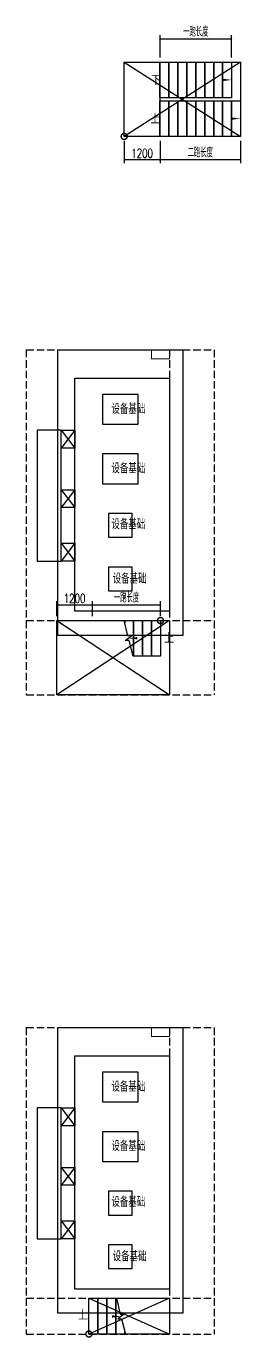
# Model space of a CAD drawing. Header units: millimetres. Extents: x 1742399 to 4898386, y 2481636 to 5226310.
# Drawn here: x 2891718 to 2898942, y 2649482 to 2693563 of the extents above; entities that cross this region are included whole.
import ezdxf

# ---------------------------------------------------------------- set-up
doc = ezdxf.new("R2010")
doc.units = ezdxf.units.MM
doc.header["$LTSCALE"] = 1000
doc.linetypes.add('DASH', pattern=[0.35, 0.25, -0.1])
for name, color, linetype in [('JD-设备', 1, 'Continuous'), ('PUB_DIM', 3, 'Continuous'), ('PUB_TEXT', 7, 'Continuous'), ('STAIR', 2, 'Continuous'), ('YHG_填充', 8, 'Continuous'), ('YHJ_剖面_梁板', 4, 'Continuous'), ('YHJ_引出、索引', 3, 'Continuous'), ('YHJ_立面_墙线中', 2, 'Continuous'), ('剖面_临时开挖放坡线', 4, 'Continuous'), ('电缆沟', 7, 'Continuous')]:
    doc.layers.add(name, color=color, linetype=linetype)
doc.layers.add('管', color=1, linetype='Continuous', lineweight=30)
doc.styles.add('_TCH_DIM', font='SIMPLEX', dxfattribs={"bigfont": 'GBCBIG'})
doc.styles.add('_TCH_DIM_T3', font='SIMPLEX', dxfattribs={"width": 0.705882, "bigfont": 'GBCBIG'})
doc.styles.add('tssdeng', font='tssdeng.shx', dxfattribs={"width": 0.7, "bigfont": 'hztxt.shx'})
doc.dimstyles.new('_TCH_ARCH&&50', dxfattribs={"dimtxt": 148.75, "dimasz": 50, "dimexe": 125, "dimexo": 150, "dimgap": 63.125, "dimtad": 1, "dimdec": 0, "dimzin": 0, "dimdsep": 46, "dimtxsty": '_TCH_DIM_T3', "dimblk": 'ARCHTICK', "dimcen": 0.09, "dimclrt": 7, "dimazin": 2, "dimtfac": 1, "dimtdec": 0, "dimtix": 1, "dimtmove": 2, "dimatfit": 3, "dimfxl": 75, "dimtolj": 1, "dimtzin": 0, "dimarcsym": 0})

# ---------------------------------------------------------------- blocks, each defined once
blk = doc.blocks.new('*U1035')
at = {"layer": 'STAIR'}
for points in [[(0, 2500), (1200, 2500), (1200, 0), (0, 0)], [(1200, 2500), (1500, 2500), (1500, 1300), (1200, 1300)], [(1500, 2500), (1800, 2500), (1800, 1300), (1500, 1300)], [(1800, 2500), (2100, 2500), (2100, 1300), (1800, 1300)], [(2100, 2500), (2400, 2500), (2400, 1300), (2100, 1300)], [(2400, 2500), (2700, 2500), (2700, 1300), (2400, 1300)], [(2700, 2500), (3000, 2500), (3000, 1300), (2700, 1300)], [(3000, 2500), (3300, 2500), (3300, 1300), (3000, 1300)], [(3300, 2500), (3600, 2500), (3600, 1300), (3300, 1300)], [(1200, 1200), (1500, 1200), (1500, 0), (1200, 0)], [(1500, 1200), (1800, 1200), (1800, 0), (1500, 0)], [(1800, 1200), (2100, 1200), (2100, 0), (1800, 0)], [(2100, 1200), (2400, 1200), (2400, 0), (2100, 0)], [(2400, 1200), (2700, 1200), (2700, 0), (2400, 0)], [(2700, 1200), (3000, 1200), (3000, 0), (2700, 0)], [(3000, 1200), (3300, 1200), (3300, 0), (3000, 0)], [(3300, 1200), (3600, 1200), (3600, 0), (3300, 0)], [(3600, 1200), (3900, 1200), (3900, 0), (3600, 0)]]:
    blk.add_lwpolyline(points, close=True, dxfattribs=at)
for points in [[(1500, 2500), (1500, 1300)], [(1500, 1200), (1500, 0)]]:
    blk.add_lwpolyline(points, dxfattribs=at)
at = {"layer": 'YHJ_引出、索引'}
for points in [[(1200, 1900, 0, 0, 0), (3600, 1900, 0, 80, 0), (3300, 1900, 0, 0, 0)], [(1200, 600, 0, 0, 0), (3900, 600, 0, 80, 0), (3600, 600, 0, 0, 0)]]:
    blk.add_lwpolyline(points, format="xyseb", dxfattribs=at)
at = {"layer": 'YHJ_引出、索引', "color": 7, "style": '_TCH_DIM'}
for s, p in [('下', (905, 1725)), ('上', (886, 425))]:
    blk.add_text(s, height=338, dxfattribs=at).set_placement(p)
blk = doc.blocks.new('_ArchTick')
at = {"color": 0, "linetype": 'ByBlock', "const_width": 0.4}
blk.add_lwpolyline([(-0.5, -0.5), (0.5, 0.5)], dxfattribs=at)
blk = doc.blocks.new('*D1039')
at = {"layer": 'Defpoints', "color": 0, "transparency": 16777216}
for p in [(2895002, 2689859), (2896202, 2689859), (2896202, 2689080)]:
    blk.add_point(p, dxfattribs=at)
at = {"layer": 'PUB_DIM', "color": 0, "lineweight": -2, "transparency": 16777216}
for p, q in [((2895002, 2689709), (2895002, 2688955)), ((2896202, 2689709), (2896202, 2688955)), ((2895002, 2689080), (2896202, 2689080))]:
    blk.add_line(p, q, dxfattribs=at)
at = {"layer": 'PUB_DIM', "color": 0, "lineweight": -2, "transparency": 16777216, "xscale": 50, "yscale": 50, "zscale": 50, "rotation": 180}
blk.add_blockref('_ArchTick', (2895002, 2689080), dxfattribs=at)
at = {"layer": 'PUB_DIM', "color": 0, "lineweight": -2, "transparency": 16777216, "xscale": 50, "yscale": 50, "zscale": 50}
blk.add_blockref('_ArchTick', (2896202, 2689080), dxfattribs=at)
at = {"layer": 'PUB_DIM', "color": 7, "transparency": 16777216, "insert": (2895602, 2689294), "char_height": 300, "attachment_point": 5, "style": '_TCH_DIM_T3'}
blk.add_mtext('\\A1;1200', dxfattribs=at)
blk = doc.blocks.new('*D1040')
at = {"layer": 'Defpoints', "color": 0, "transparency": 16777216}
for p in [(2896202, 2689859), (2898902, 2689859), (2898902, 2689080)]:
    blk.add_point(p, dxfattribs=at)
at = {"layer": 'PUB_DIM', "color": 0, "lineweight": -2, "transparency": 16777216}
for p, q in [((2896202, 2689709), (2896202, 2688955)), ((2898902, 2689709), (2898902, 2688955)), ((2896202, 2689080), (2898902, 2689080))]:
    blk.add_line(p, q, dxfattribs=at)
at = {"layer": 'PUB_DIM', "color": 0, "lineweight": -2, "transparency": 16777216, "xscale": 50, "yscale": 50, "zscale": 50, "rotation": 180}
blk.add_blockref('_ArchTick', (2896202, 2689080), dxfattribs=at)
at = {"layer": 'PUB_DIM', "color": 0, "lineweight": -2, "transparency": 16777216, "xscale": 50, "yscale": 50, "zscale": 50}
blk.add_blockref('_ArchTick', (2898902, 2689080), dxfattribs=at)
at = {"layer": 'PUB_DIM', "color": 7, "transparency": 16777216, "insert": (2897552, 2689308), "char_height": 300, "attachment_point": 5, "style": '_TCH_DIM_T3'}
blk.add_mtext('\\A1;二跑长度', dxfattribs=at)
blk = doc.blocks.new('*D1041')
at = {"layer": 'Defpoints', "color": 0, "transparency": 16777216}
for p in [(2898602, 2693138), (2896202, 2692359), (2898602, 2692359)]:
    blk.add_point(p, dxfattribs=at)
at = {"layer": 'PUB_DIM', "color": 0, "lineweight": -2, "transparency": 16777216}
for p, q in [((2896202, 2692509), (2896202, 2693263)), ((2896202, 2693138), (2898602, 2693138)), ((2898602, 2692509), (2898602, 2693263))]:
    blk.add_line(p, q, dxfattribs=at)
at = {"layer": 'PUB_DIM', "color": 0, "lineweight": -2, "transparency": 16777216, "xscale": 50, "yscale": 50, "zscale": 50, "rotation": 180}
blk.add_blockref('_ArchTick', (2896202, 2693138), dxfattribs=at)
at = {"layer": 'PUB_DIM', "color": 0, "lineweight": -2, "transparency": 16777216, "xscale": 50, "yscale": 50, "zscale": 50}
blk.add_blockref('_ArchTick', (2898602, 2693138), dxfattribs=at)
at = {"layer": 'PUB_DIM', "color": 7, "transparency": 16777216, "insert": (2897402, 2693366), "char_height": 300, "attachment_point": 5, "style": '_TCH_DIM_T3'}
blk.add_mtext('\\A1;一跑长度', dxfattribs=at)
blk = doc.blocks.new('平面_底部梯段')
at = {"layer": 'STAIR'}
for p, q in [((1981788, 2524280), (1981664, 2524794)), ((1981699, 2524123), (1981915, 2524284)), ((1981834, 2524127), (1981699, 2524123)), ((1981915, 2524284), (1981788, 2524280)), ((1981964, 2523594), (1981834, 2524127))]:
    blk.add_line(p, q, dxfattribs=at)
for points in [[(1981664, 2524794), (1981685, 2524794), (1981685, 2524724)], [(1981685, 2524724), (1981685, 2524794), (1981985, 2524794), (1981985, 2523594), (1981964, 2523594)]]:
    blk.add_lwpolyline(points, dxfattribs=at)
for points in [[(1981985, 2524794), (1982285, 2524794), (1982285, 2523594), (1981985, 2523594)], [(1982285, 2524794), (1982585, 2524794), (1982585, 2523594), (1982285, 2523594)], [(1982585, 2524794), (1982885, 2524794), (1982885, 2523594), (1982585, 2523594)]]:
    blk.add_lwpolyline(points, close=True, dxfattribs=at)
at = {"layer": 'YHJ_引出、索引'}
blk.add_lwpolyline([(1982885, 2524204, 0, 0, 0), (1981807, 2524204, 0, 80, 0), (1982107, 2524204, 0, 0, 0)], format="xyseb", dxfattribs=at)
at = {"layer": 'PUB_TEXT', "style": '_TCH_DIM'}
blk.add_attdef('方向', (1983369, 2524034), '', height=350, dxfattribs=at)
blk = doc.blocks.new('*D1048')
at = {"layer": 'Defpoints', "color": 0, "transparency": 16777216}
for p in [(2893938, 2674119), (2892738, 2673586), (2893938, 2673586)]:
    blk.add_point(p, dxfattribs=at)
at = {"layer": 'PUB_DIM', "color": 0, "lineweight": -2, "transparency": 16777216}
for p, q in [((2892738, 2673736), (2892738, 2674244)), ((2892738, 2674119), (2893938, 2674119)), ((2893938, 2673736), (2893938, 2674244))]:
    blk.add_line(p, q, dxfattribs=at)
at = {"layer": 'PUB_DIM', "color": 0, "lineweight": -2, "transparency": 16777216, "xscale": 50, "yscale": 50, "zscale": 50, "rotation": 180}
blk.add_blockref('_ArchTick', (2892738, 2674119), dxfattribs=at)
at = {"layer": 'PUB_DIM', "color": 0, "lineweight": -2, "transparency": 16777216, "xscale": 50, "yscale": 50, "zscale": 50}
blk.add_blockref('_ArchTick', (2893938, 2674119), dxfattribs=at)
at = {"layer": 'PUB_DIM', "color": 7, "transparency": 16777216, "insert": (2893338, 2674332), "char_height": 300, "attachment_point": 5, "style": '_TCH_DIM_T3'}
blk.add_mtext('\\A1;1200', dxfattribs=at)
blk = doc.blocks.new('*D1049')
at = {"layer": 'Defpoints', "color": 0, "transparency": 16777216}
for p in [(2896218, 2674119), (2893938, 2673586), (2896218, 2673586)]:
    blk.add_point(p, dxfattribs=at)
at = {"layer": 'PUB_DIM', "color": 0, "lineweight": -2, "transparency": 16777216}
for p, q in [((2893938, 2673736), (2893938, 2674244)), ((2893938, 2674119), (2896218, 2674119)), ((2896218, 2673736), (2896218, 2674244))]:
    blk.add_line(p, q, dxfattribs=at)
at = {"layer": 'PUB_DIM', "color": 0, "lineweight": -2, "transparency": 16777216, "xscale": 50, "yscale": 50, "zscale": 50, "rotation": 180}
blk.add_blockref('_ArchTick', (2893938, 2674119), dxfattribs=at)
at = {"layer": 'PUB_DIM', "color": 0, "lineweight": -2, "transparency": 16777216, "xscale": 50, "yscale": 50, "zscale": 50}
blk.add_blockref('_ArchTick', (2896218, 2674119), dxfattribs=at)
at = {"layer": 'PUB_DIM', "color": 7, "transparency": 16777216, "insert": (2895078, 2674347), "char_height": 300, "attachment_point": 5, "style": '_TCH_DIM_T3'}
blk.add_mtext('\\A1;一跑长度', dxfattribs=at)

msp = doc.modelspace()

# ---------------------------------------------------------------- linework, layer by layer
at = {"layer": 'JD-设备', "const_width": 50}
for points in [[(2894902.9, 2689839.5, 67.4679338), (2894901.9, 2689845.4, 0.0148219)], [(2896119.4, 2673565.9, 67.4679338), (2896118.4, 2673571.8, 0.0148219)], [(2893719.4, 2649587.9, 67.4679338), (2893718.4, 2649593.8, 0.0148219)]]:
    msp.add_lwpolyline(points, format="xyb", close=True, dxfattribs=at)
at = {"layer": 'STAIR'}
for p, q in [((2894739.3, 2650807.7), (2894869.2, 2650274.6)), ((2895004.1, 2650278.6), (2894788.5, 2650117.9)), ((2894869.2, 2650274.6), (2895004.1, 2650278.6)), ((2894788.5, 2650117.9), (2894915.1, 2650121.6)), ((2894915.1, 2650121.6), (2895039.3, 2649607.7))]:
    msp.add_line(p, q, dxfattribs=at)
for points in [[(2894118.2, 2649607.7), (2893818.2, 2649607.7), (2893818.2, 2650807.7), (2894118.2, 2650807.7)], [(2894418.2, 2649607.7), (2894118.2, 2649607.7), (2894118.2, 2650807.7), (2894418.2, 2650807.7)], [(2894718.2, 2649607.7), (2894418.2, 2649607.7), (2894418.2, 2650807.7), (2894718.2, 2650807.7)]]:
    msp.add_lwpolyline(points, close=True, dxfattribs=at)
for points in [[(2895018.2, 2649678), (2895018.2, 2649607.7), (2894718.2, 2649607.7), (2894718.2, 2650807.7), (2894739.3, 2650807.7)], [(2895039.3, 2649607.7), (2895018.2, 2649607.7), (2895018.2, 2649678)]]:
    msp.add_lwpolyline(points, dxfattribs=at)
at = {"layer": 'YHG_填充', "linetype": 'DASH'}
for points in [[(2891718.2, 2682685.7), (2891718.2, 2671085.7)], [(2891718.2, 2682685.7), (2898018.2, 2682685.7)], [(2896518.2, 2682685.7), (2896518.2, 2671085.7)], [(2898018.2, 2682685.7), (2898018.2, 2671085.7)], [(2891718.2, 2673585.7), (2898018.2, 2673585.7)], [(2891718.2, 2671085.7), (2898018.2, 2671085.7)], [(2891718.2, 2659907.7), (2891718.2, 2649607.7)], [(2891718.2, 2659907.7), (2898018.2, 2659907.7)], [(2896518.2, 2659907.7), (2896518.2, 2649607.7)], [(2898018.2, 2659907.7), (2898018.2, 2649607.7)], [(2891718.2, 2650807.7), (2898018.2, 2650807.7)], [(2891718.2, 2649607.7), (2898018.2, 2649607.7)]]:
    msp.add_lwpolyline(points, dxfattribs=at)
at = {"layer": 'YHJ_剖面_梁板', "color": 5}
for points in [[(2892772.7, 2682685.7), (2896972.7, 2682685.7), (2896972.7, 2673085.7), (2892772.7, 2673085.7)], [(2892772.7, 2659907.7), (2896972.7, 2659907.7), (2896972.7, 2650307.7), (2892772.7, 2650307.7)]]:
    msp.add_lwpolyline(points, close=True, dxfattribs=at)
at = {"layer": 'YHJ_剖面_梁板'}
for points in [[(2895472.7, 2680185.7), (2895472.7, 2681185.7), (2894272.7, 2681185.7), (2894272.7, 2680185.7)], [(2892884.3, 2679985.7), (2892084.3, 2679985.7), (2892084.3, 2675585.7), (2892884.3, 2675585.7)], [(2892884.3, 2679985.7), (2893344.3, 2679985.7), (2893344.3, 2679385.7), (2892884.3, 2679385.7)], [(2895472.7, 2678185.7), (2895472.7, 2679185.7), (2894272.7, 2679185.7), (2894272.7, 2678185.7)], [(2892884.3, 2677985.7), (2893344.3, 2677985.7), (2893344.3, 2677385.7), (2892884.3, 2677385.7)], [(2895272.7, 2676385.7), (2895272.7, 2677185.7), (2894472.7, 2677185.7), (2894472.7, 2676385.7)], [(2892884.3, 2676185.7), (2893344.3, 2676185.7), (2893344.3, 2675585.7), (2892884.3, 2675585.7)], [(2895272.7, 2674585.7), (2895272.7, 2675385.7), (2894472.7, 2675385.7), (2894472.7, 2674585.7)], [(2892737.6, 2673585.7), (2896518.2, 2673585.7), (2896518.2, 2671085.7), (2892737.6, 2671085.7)], [(2895472.7, 2657407.7), (2895472.7, 2658407.7), (2894272.7, 2658407.7), (2894272.7, 2657407.7)], [(2892884.3, 2657207.7), (2892084.3, 2657207.7), (2892084.3, 2652807.7), (2892884.3, 2652807.7)], [(2892884.3, 2657207.7), (2893344.3, 2657207.7), (2893344.3, 2656607.7), (2892884.3, 2656607.7)], [(2895472.7, 2655407.7), (2895472.7, 2656407.7), (2894272.7, 2656407.7), (2894272.7, 2655407.7)], [(2892884.3, 2655207.7), (2893344.3, 2655207.7), (2893344.3, 2654607.7), (2892884.3, 2654607.7)], [(2895272.7, 2653607.7), (2895272.7, 2654407.7), (2894472.7, 2654407.7), (2894472.7, 2653607.7)], [(2892884.3, 2653407.7), (2893344.3, 2653407.7), (2893344.3, 2652807.7), (2892884.3, 2652807.7)], [(2895272.7, 2651807.7), (2895272.7, 2652607.7), (2894472.7, 2652607.7), (2894472.7, 2651807.7)], [(2893818.2, 2650807.7), (2896518.2, 2650807.7), (2896518.2, 2649607.7), (2893818.2, 2649607.7)]]:
    msp.add_lwpolyline(points, close=True, dxfattribs=at)
for points in [[(2893344.3, 2679985.7), (2892884.3, 2679385.7)], [(2892884.3, 2679985.7), (2893344.3, 2679385.7)], [(2893344.3, 2677985.7), (2892884.3, 2677385.7)], [(2892884.3, 2677985.7), (2893344.3, 2677385.7)], [(2893344.3, 2676185.7), (2892884.3, 2675585.7)], [(2892884.3, 2676185.7), (2893344.3, 2675585.7)], [(2896518.2, 2673585.7), (2892737.6, 2671085.7)], [(2892737.6, 2673585.7), (2896518.2, 2671085.7)], [(2893344.3, 2657207.7), (2892884.3, 2656607.7)], [(2892884.3, 2657207.7), (2893344.3, 2656607.7)], [(2893344.3, 2655207.7), (2892884.3, 2654607.7)], [(2892884.3, 2655207.7), (2893344.3, 2654607.7)], [(2893344.3, 2653407.7), (2892884.3, 2652807.7)], [(2892884.3, 2653407.7), (2893344.3, 2652807.7)], [(2896518.2, 2650807.7), (2893818.2, 2649607.7)], [(2893818.2, 2650807.7), (2896518.2, 2649607.7)]]:
    msp.add_lwpolyline(points, dxfattribs=at)
at = {"layer": 'YHJ_引出、索引'}
msp.add_lwpolyline([(2893818.2, 2650198.2, 0, 0, 0), (2894896.3, 2650198.2, 0, 80, 0), (2894596.3, 2650198.2, 0, 0, 0)], format="xyseb", dxfattribs=at)
at = {"layer": 'YHJ_立面_墙线中', "const_width": 30}
for points in [[(2895918.2, 2682685.7), (2895918.2, 2682385.7), (2896518.2, 2682385.7), (2896518.2, 2682685.7)], [(2895918.2, 2659907.7), (2895918.2, 2659607.7), (2896518.2, 2659607.7), (2896518.2, 2659907.7)]]:
    msp.add_lwpolyline(points, dxfattribs=at)
at = {"layer": '剖面_临时开挖放坡线'}
msp.add_lwpolyline([(2895001.6, 2692359.3), (2898901.6, 2692359.3), (2898901.6, 2689859.3), (2895001.6, 2689859.3)], close=True, dxfattribs=at)
for points in [[(2898901.6, 2692359.3), (2895001.6, 2689859.3)], [(2895001.6, 2692359.3), (2898901.6, 2689859.3)]]:
    msp.add_lwpolyline(points, dxfattribs=at)
at = {"layer": '管'}
for points in [[(2893344.3, 2681731.5), (2896518.2, 2681731.5), (2896518.2, 2673897.8), (2893344.3, 2673897.8)], [(2893344.3, 2658953.4), (2896518.2, 2658953.4), (2896518.2, 2651119.8), (2893344.3, 2651119.8)]]:
    msp.add_lwpolyline(points, close=True, dxfattribs=at)

# ---------------------------------------------------------------- block references
msp.add_blockref('*U1035', (2895001.6, 2689859.3))
at = {"layer": 'STAIR'}
ref = msp.add_blockref('平面_底部梯段', (913332.9, 148791.3), dxfattribs=at)
ref.add_attrib('方向', '上', (2896343.8, 2672825.5), dxfattribs={"layer": 'PUB_TEXT', "height": 350, "style": '_TCH_DIM'})

# ---------------------------------------------------------------- texts
at = {"layer": 'PUB_TEXT', "style": '_TCH_DIM'}
msp.add_attdef('上', (2893455.9, 2650076.6), '上', height=350, dxfattribs=at)
at = {"layer": '电缆沟', "ltscale": 1.5, "style": 'tssdeng', "width": 0.6}
for p in [(2894573.1, 2680532), (2894573.1, 2678534.1), (2894573.1, 2676657.2), (2894615.6, 2674828.4), (2894573.1, 2657754), (2894573.1, 2655756.1), (2894573.1, 2653879.1), (2894615.6, 2652050.4)]:
    msp.add_text('设备基础', height=350, dxfattribs=at).set_placement(p)

# ---------------------------------------------------------------- dimensions: what is measured, and where the dimension line sits
at = {"layer": 'PUB_DIM'}
for p1, p2, distance, text, picture, middle in [((2896201.6, 2692359.3), (2898601.6, 2692359.3), 778.8, '一跑长度', '*D1041', (2897401.6, 2693366.1)), ((2895001.6, 2689859.3), (2896201.6, 2689859.3), -778.8, '1200', '*D1039', (2895601.6, 2689293.6)), ((2896201.6, 2689859.3), (2898901.6, 2689859.3), -778.8, '二跑长度', '*D1040', (2897551.6, 2689308.5)), ((2892737.6, 2673585.7), (2893937.6, 2673585.7), 533, '1200', '*D1048', (2893337.6, 2674331.8)), ((2893937.6, 2673585.7), (2896218.2, 2673585.7), 533, '一跑长度', '*D1049', (2895077.9, 2674346.7))]:
    dim = msp.add_aligned_dim(p1=p1, p2=p2, distance=distance, text=text, dimstyle='_TCH_ARCH&&50', override={"dimtxt": 300}, dxfattribs=at)
    dim.commit()
    dim.dimension.update_dxf_attribs({"geometry": picture, "text_midpoint": middle})

doc.saveas('drawing.dxf')
